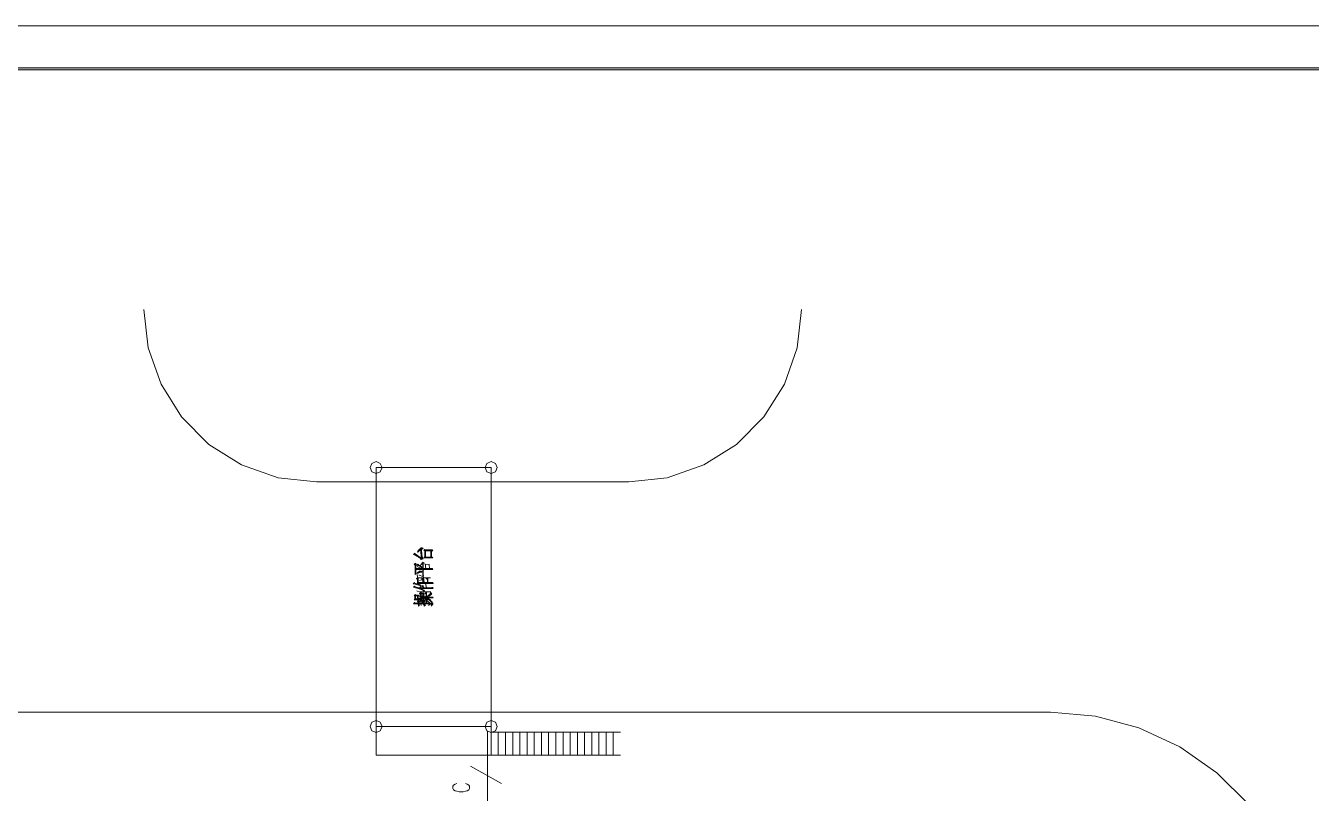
# Model space of a CAD drawing. Header units: millimetres. Extents: x 568 to 3948041, y -25191 to 63890.
# Drawn here: x 3867225 to 3911918, y 37214 to 63890 of the extents above; entities that cross this region are included whole.
import ezdxf

# ---------------------------------------------------------------- set-up
doc = ezdxf.new("R2010")
doc.units = ezdxf.units.MM

msp = doc.modelspace()

# ---------------------------------------------------------------- hatches: boundary and pattern name
h = msp.add_hatch(color=0)
h.dxf.hatch_style = 2
h.paths.add_polyline_path([(3946576, 62425), (3946506, 62355), (3825702, 62355), (3825632, 62425)])
h = msp.add_hatch(color=0)
h.dxf.hatch_style = 2
h.paths.add_polyline_path([(3880974, 45381), (3880963, 45678), (3880943, 45667), (3880887, 45627), (3880852, 45598), (3880843, 45604), (3880874, 45643), (3880919, 45697), (3880933, 45711), (3880949, 45725), (3880978, 45739), (3880992, 45739), (3880997, 45739), (3881011, 45736), (3881022, 45733), (3881031, 45730), (3881042, 45725), (3881042, 45720), (3881036, 45715), (3881031, 45713), (3881017, 45706), (3880992, 45694), (3880981, 45688), (3880982, 45645), (3880991, 45550), (3880998, 45498), (3881006, 45446), (3881028, 45378), (3881042, 45362), (3880969, 45334), (3880968, 45343), (3880951, 45366), (3880935, 45379), (3880920, 45393), (3880866, 45428), (3880827, 45450), (3880788, 45473), (3880726, 45503), (3880702, 45510), (3880753, 45557), (3880756, 45546), (3880770, 45526), (3880782, 45518), (3880795, 45509), (3880892, 45441)])
h = msp.add_hatch(color=0)
h.paths.add_polyline_path([(3881384, 45393), (3881354, 45394), (3881278, 45396), (3881234, 45396), (3881189, 45396), (3881107, 45394), (3881071, 45393), (3881101, 45426), (3881101, 45639), (3881071, 45653), (3881103, 45691), (3881126, 45672), (3881276, 45672), (3881292, 45672), (3881333, 45673), (3881358, 45674), (3881379, 45643), (3881329, 45643), (3881329, 45424), (3881363, 45424)])
h.paths.add_polyline_path([(3881118, 45424), (3881311, 45424), (3881311, 45643), (3881118, 45643)])
h = msp.add_hatch(color=0)
h.dxf.hatch_style = 2
h.paths.add_polyline_path([(3881229, 45025), (3881262, 45025), (3881325, 45026), (3881358, 45027), (3881379, 44992), (3881333, 44993), (3881251, 44994), (3881215, 44994), (3881045, 44994), (3881045, 44834), (3881045, 44821), (3881049, 44796), (3881053, 44786), (3881028, 44767), (3881028, 44994), (3880782, 44994), (3880782, 44880), (3880782, 44866), (3880786, 44842), (3880791, 44830), (3880764, 44812), (3880764, 45146), (3880724, 45175), (3880782, 45215), (3880782, 45025), (3881028, 45025), (3881028, 45175), (3880984, 45205), (3881045, 45248), (3881045, 45025)])
h = msp.add_hatch(color=0)
h.dxf.hatch_style = 2
h.paths.add_polyline_path([(3880811, 45137), (3880858, 45181), (3880858, 45172), (3880884, 45150), (3880911, 45135), (3880936, 45120), (3880987, 45087), (3881010, 45070), (3881004, 45064), (3880953, 45090), (3880857, 45128)])
h = msp.add_hatch(color=0)
h.dxf.hatch_style = 2
h.paths.add_polyline_path([(3881205, 44538), (3881302, 44538), (3881316, 44538), (3881351, 44539), (3881373, 44539), (3881390, 44507), (3881346, 44508), (3881275, 44509), (3881246, 44509), (3880870, 44509), (3880870, 44480), (3880922, 44459), (3881006, 44415), (3881039, 44392), (3881033, 44386), (3880985, 44410), (3880890, 44447), (3880843, 44461), (3880796, 44475), (3880725, 44492), (3880700, 44497), (3880738, 44538), (3880753, 44519), (3880783, 44509), (3880832, 44492), (3880851, 44485), (3880851, 44648), (3880813, 44675), (3880870, 44713), (3880870, 44538), (3881028, 44538), (3881028, 44628), (3880990, 44654), (3881045, 44693), (3881045, 44538), (3881188, 44538), (3881188, 44642), (3881150, 44669), (3881205, 44707)])
h = msp.add_hatch(color=0)
h.dxf.hatch_style = 2
h.paths.add_polyline_path([(3880826, 44855), (3880857, 44884), (3880898, 44919), (3880909, 44925), (3880920, 44930), (3880940, 44935), (3880949, 44935), (3880952, 44935), (3880964, 44933), (3880971, 44932), (3880977, 44930), (3880990, 44923), (3880995, 44917), (3881001, 44912), (3880981, 44901), (3880954, 44896), (3880930, 44890), (3880868, 44867), (3880832, 44849)])
h = msp.add_hatch(color=0)
h.dxf.hatch_style = 2
h.paths.add_polyline_path([(3881264, 44359), (3881294, 44359), (3881344, 44361), (3881367, 44362), (3881390, 44329), (3881343, 44330), (3881262, 44331), (3881229, 44331), (3880952, 44331), (3880992, 44312), (3881063, 44274), (3881091, 44253), (3881086, 44247), (3881052, 44264), (3880980, 44295), (3880941, 44309), (3880902, 44321), (3880835, 44342), (3880805, 44350), (3880776, 44356), (3880725, 44368), (3880702, 44372), (3880738, 44413), (3880756, 44397), (3880807, 44380), (3880886, 44354), (3880914, 44345), (3880940, 44374), (3880957, 44359)])
h = msp.add_hatch(color=0)
h.dxf.hatch_style = 2
h.paths.add_polyline_path([(3881025, 43823), (3880992, 43875), (3881001, 43878), (3881053, 43823), (3881325, 43823), (3881351, 43823), (3881384, 43803), (3881393, 43782), (3881376, 43782), (3881349, 43757), (3881338, 43731), (3881325, 43731), (3881329, 43745), (3881332, 43768), (3881332, 43778), (3881332, 43784), (3881329, 43790), (3881327, 43793), (3881325, 43795), (3881314, 43796), (3881305, 43796), (3881071, 43796), (3881083, 43781), (3881109, 43755), (3881123, 43743), (3881077, 43721), (3881072, 43732), (3881053, 43770), (3881039, 43796), (3880899, 43796), (3880899, 43754), (3880905, 43735), (3880881, 43719), (3880881, 43796), (3880837, 43796), (3880751, 43796), (3880709, 43795), (3880740, 43840), (3880761, 43823), (3880881, 43823), (3880881, 43846), (3880851, 43866), (3880899, 43899), (3880899, 43823)])
h = msp.add_hatch(color=0)
h.paths.add_polyline_path([(3880899, 43938), (3880880, 43939), (3880839, 43940), (3880818, 43940), (3880797, 43940), (3880755, 43939), (3880734, 43938), (3880758, 43967), (3880758, 44073), (3880732, 44091), (3880770, 44118), (3880788, 44102), (3880810, 44102), (3880854, 44103), (3880878, 44103), (3880892, 44075), (3880870, 44075), (3880870, 43967), (3880887, 43967)])
h.paths.add_polyline_path([(3880775, 43967), (3880851, 43967), (3880851, 44075), (3880775, 44075)])
h = msp.add_hatch(color=0)
h.paths.add_polyline_path([(3881091, 44044), (3881071, 44046), (3881028, 44046), (3881006, 44046), (3880985, 44046), (3880941, 44046), (3880919, 44044), (3880940, 44071), (3880940, 44135), (3880913, 44153), (3880949, 44179), (3880966, 44163), (3880997, 44163), (3881049, 44164), (3881071, 44165), (3881082, 44138), (3881060, 44138), (3881060, 44073), (3881080, 44073)])
h.paths.add_polyline_path([(3880957, 44073), (3881042, 44073), (3881042, 44138), (3880957, 44138)])
h = msp.add_hatch(color=0)
h.paths.add_polyline_path([(3881098, 43882), (3881071, 43884), (3881026, 43885), (3881008, 43885), (3880990, 43885), (3880946, 43884), (3880919, 43882), (3880940, 43911), (3880940, 43967), (3880913, 43985), (3880949, 44009), (3880963, 43993), (3880992, 43993), (3881046, 43994), (3881071, 43995), (3881085, 43969), (3881060, 43969), (3881060, 43911), (3881082, 43911)])
h.paths.add_polyline_path([(3880957, 43911), (3881042, 43911), (3881042, 43969), (3880957, 43969)])
h = msp.add_hatch(color=0)
h.dxf.hatch_style = 2
h.paths.add_polyline_path([(3881390, 44003), (3881349, 44005), (3881241, 44005), (3881174, 44005), (3881206, 43990), (3881263, 43952), (3881287, 43929), (3881313, 43907), (3881351, 43859), (3881363, 43834), (3881355, 43829), (3881339, 43853), (3881296, 43896), (3881269, 43916), (3881242, 43935), (3881188, 43967), (3881162, 43979), (3881162, 43905), (3881162, 43892), (3881167, 43867), (3881170, 43856), (3881145, 43837), (3881145, 44005), (3881129, 44005), (3881091, 44005), (3881072, 44003), (3881101, 44049), (3881118, 44032), (3881145, 44032), (3881145, 44137), (3881110, 44161), (3881162, 44198), (3881162, 44046), (3881193, 44064), (3881240, 44100), (3881257, 44118), (3881274, 44137), (3881297, 44176), (3881302, 44198), (3881314, 44198), (3881316, 44179), (3881330, 44158), (3881343, 44155), (3881329, 44135), (3881292, 44102), (3881270, 44088), (3881248, 44075), (3881194, 44049), (3881162, 44037), (3881162, 44032), (3881243, 44032), (3881346, 44033), (3881370, 44034)])

# ---------------------------------------------------------------- linework, layer by layer
at = {"color": 0, "lineweight": 0}
for points in [[(3821918, -25191), (3821918, 63890), (3948041, 63890), (3948041, -25191)], [(3946576, 62425), (3946506, 62355), (3825702, 62355), (3825632, 62425)], [(3879196, 48532), (3879257, 48680), (3879405, 48741), (3879553, 48680), (3879615, 48532), (3879553, 48384), (3879405, 48322), (3879257, 48384)], [(3883194, 48532), (3883256, 48680), (3883404, 48741), (3883552, 48680), (3883614, 48532), (3883552, 48384), (3883404, 48322), (3883256, 48384)], [(3880974, 45381), (3880963, 45678), (3880943, 45667), (3880887, 45627), (3880852, 45598), (3880843, 45604), (3880874, 45643), (3880919, 45697), (3880933, 45711), (3880949, 45725), (3880978, 45739), (3880992, 45739), (3880997, 45739), (3881011, 45736), (3881022, 45733), (3881031, 45730), (3881042, 45725), (3881042, 45720), (3881036, 45715), (3881031, 45713), (3881017, 45706), (3880992, 45694), (3880981, 45688), (3880982, 45645), (3880991, 45550), (3880998, 45498), (3881006, 45446), (3881028, 45378), (3881042, 45362), (3880969, 45334), (3880968, 45343), (3880951, 45366), (3880935, 45379), (3880920, 45393), (3880866, 45428), (3880827, 45450), (3880788, 45473), (3880726, 45503), (3880702, 45510), (3880753, 45557), (3880756, 45546), (3880770, 45526), (3880782, 45518), (3880795, 45509), (3880892, 45441)], [(3881384, 45393), (3881354, 45394), (3881278, 45396), (3881234, 45396), (3881189, 45396), (3881107, 45394), (3881071, 45393), (3881101, 45426), (3881101, 45639), (3881071, 45653), (3881103, 45691), (3881126, 45672), (3881276, 45672), (3881292, 45672), (3881333, 45673), (3881358, 45674), (3881379, 45643), (3881329, 45643), (3881329, 45424), (3881363, 45424)], [(3881118, 45424), (3881311, 45424), (3881311, 45643), (3881118, 45643)], [(3881229, 45025), (3881262, 45025), (3881325, 45026), (3881358, 45027), (3881379, 44992), (3881333, 44993), (3881251, 44994), (3881215, 44994), (3881045, 44994), (3881045, 44834), (3881045, 44821), (3881049, 44796), (3881053, 44786), (3881028, 44767), (3881028, 44994), (3880782, 44994), (3880782, 44880), (3880782, 44866), (3880786, 44842), (3880791, 44830), (3880764, 44812), (3880764, 45146), (3880724, 45175), (3880782, 45215), (3880782, 45025), (3881028, 45025), (3881028, 45175), (3880984, 45205), (3881045, 45248), (3881045, 45025)], [(3880811, 45137), (3880858, 45181), (3880858, 45172), (3880884, 45150), (3880911, 45135), (3880936, 45120), (3880987, 45087), (3881010, 45070), (3881004, 45064), (3880953, 45090), (3880857, 45128)], [(3881205, 44538), (3881302, 44538), (3881316, 44538), (3881351, 44539), (3881373, 44539), (3881390, 44507), (3881346, 44508), (3881275, 44509), (3881246, 44509), (3880870, 44509), (3880870, 44480), (3880922, 44459), (3881006, 44415), (3881039, 44392), (3881033, 44386), (3880985, 44410), (3880890, 44447), (3880843, 44461), (3880796, 44475), (3880725, 44492), (3880700, 44497), (3880738, 44538), (3880753, 44519), (3880783, 44509), (3880832, 44492), (3880851, 44485), (3880851, 44648), (3880813, 44675), (3880870, 44713), (3880870, 44538), (3881028, 44538), (3881028, 44628), (3880990, 44654), (3881045, 44693), (3881045, 44538), (3881188, 44538), (3881188, 44642), (3881150, 44669), (3881205, 44707)], [(3880826, 44855), (3880857, 44884), (3880898, 44919), (3880909, 44925), (3880920, 44930), (3880940, 44935), (3880949, 44935), (3880952, 44935), (3880964, 44933), (3880971, 44932), (3880977, 44930), (3880990, 44923), (3880995, 44917), (3881001, 44912), (3880981, 44901), (3880954, 44896), (3880930, 44890), (3880868, 44867), (3880832, 44849)], [(3881264, 44359), (3881294, 44359), (3881344, 44361), (3881367, 44362), (3881390, 44329), (3881343, 44330), (3881262, 44331), (3881229, 44331), (3880952, 44331), (3880992, 44312), (3881063, 44274), (3881091, 44253), (3881086, 44247), (3881052, 44264), (3880980, 44295), (3880941, 44309), (3880902, 44321), (3880835, 44342), (3880805, 44350), (3880776, 44356), (3880725, 44368), (3880702, 44372), (3880738, 44413), (3880756, 44397), (3880807, 44380), (3880886, 44354), (3880914, 44345), (3880940, 44374), (3880957, 44359)], [(3881025, 43823), (3880992, 43875), (3881001, 43878), (3881053, 43823), (3881325, 43823), (3881351, 43823), (3881384, 43803), (3881393, 43782), (3881376, 43782), (3881349, 43757), (3881338, 43731), (3881325, 43731), (3881329, 43745), (3881332, 43768), (3881332, 43778), (3881332, 43784), (3881329, 43790), (3881327, 43793), (3881325, 43795), (3881314, 43796), (3881305, 43796), (3881071, 43796), (3881083, 43781), (3881109, 43755), (3881123, 43743), (3881077, 43721), (3881072, 43732), (3881053, 43770), (3881039, 43796), (3880899, 43796), (3880899, 43754), (3880905, 43735), (3880881, 43719), (3880881, 43796), (3880837, 43796), (3880751, 43796), (3880709, 43795), (3880740, 43840), (3880761, 43823), (3880881, 43823), (3880881, 43846), (3880851, 43866), (3880899, 43899), (3880899, 43823)], [(3880899, 43938), (3880880, 43939), (3880839, 43940), (3880818, 43940), (3880797, 43940), (3880755, 43939), (3880734, 43938), (3880758, 43967), (3880758, 44073), (3880732, 44091), (3880770, 44118), (3880788, 44102), (3880810, 44102), (3880854, 44103), (3880878, 44103), (3880892, 44075), (3880870, 44075), (3880870, 43967), (3880887, 43967)], [(3880775, 43967), (3880851, 43967), (3880851, 44075), (3880775, 44075)], [(3881091, 44044), (3881071, 44046), (3881028, 44046), (3881006, 44046), (3880985, 44046), (3880941, 44046), (3880919, 44044), (3880940, 44071), (3880940, 44135), (3880913, 44153), (3880949, 44179), (3880966, 44163), (3880997, 44163), (3881049, 44164), (3881071, 44165), (3881082, 44138), (3881060, 44138), (3881060, 44073), (3881080, 44073)], [(3881098, 43882), (3881071, 43884), (3881026, 43885), (3881008, 43885), (3880990, 43885), (3880946, 43884), (3880919, 43882), (3880940, 43911), (3880940, 43967), (3880913, 43985), (3880949, 44009), (3880963, 43993), (3880992, 43993), (3881046, 43994), (3881071, 43995), (3881085, 43969), (3881060, 43969), (3881060, 43911), (3881082, 43911)], [(3880957, 44073), (3881042, 44073), (3881042, 44138), (3880957, 44138)], [(3880957, 43911), (3881042, 43911), (3881042, 43969), (3880957, 43969)], [(3881390, 44003), (3881349, 44005), (3881241, 44005), (3881174, 44005), (3881206, 43990), (3881263, 43952), (3881287, 43929), (3881313, 43907), (3881351, 43859), (3881363, 43834), (3881355, 43829), (3881339, 43853), (3881296, 43896), (3881269, 43916), (3881242, 43935), (3881188, 43967), (3881162, 43979), (3881162, 43905), (3881162, 43892), (3881167, 43867), (3881170, 43856), (3881145, 43837), (3881145, 44005), (3881129, 44005), (3881091, 44005), (3881072, 44003), (3881101, 44049), (3881118, 44032), (3881145, 44032), (3881145, 44137), (3881110, 44161), (3881162, 44198), (3881162, 44046), (3881193, 44064), (3881240, 44100), (3881257, 44118), (3881274, 44137), (3881297, 44176), (3881302, 44198), (3881314, 44198), (3881316, 44179), (3881330, 44158), (3881343, 44155), (3881329, 44135), (3881292, 44102), (3881270, 44088), (3881248, 44075), (3881194, 44049), (3881162, 44037), (3881162, 44032), (3881243, 44032), (3881346, 44033), (3881370, 44034)], [(3879196, 39533), (3879257, 39682), (3879405, 39743), (3879553, 39682), (3879615, 39533), (3879553, 39385), (3879405, 39324), (3879257, 39385)], [(3879196, 39533), (3879257, 39682), (3879405, 39743), (3879553, 39682), (3879615, 39533), (3879553, 39385), (3879405, 39324), (3879257, 39385)], [(3883194, 39533), (3883256, 39682), (3883404, 39743), (3883552, 39682), (3883614, 39533), (3883552, 39385), (3883404, 39324), (3883256, 39385)], [(3883194, 39533), (3883256, 39682), (3883404, 39743), (3883552, 39682), (3883614, 39533), (3883552, 39385), (3883404, 39324), (3883256, 39385)]]:
    msp.add_lwpolyline(points, close=True, dxfattribs=at)
for points in [[(3871334, 54030), (3871484, 52695), (3871928, 51428), (3872643, 50291), (3873593, 49340), (3874730, 48626), (3875998, 48182), (3877333, 48032)], [(3888195, 48032), (3889530, 48182), (3890798, 48626), (3891935, 49340), (3892885, 50291), (3893600, 51428), (3894044, 52695), (3894194, 54030)], [(3879405, 38534), (3879405, 48532)], [(3879405, 48532), (3883404, 48532)], [(3883404, 48532), (3883404, 38534)], [(3877333, 48032), (3888195, 48032)], [(3880833, 45093), (3880857, 45089), (3880908, 45064), (3880971, 45033), (3881002, 45011), (3881050, 44982), (3881053, 44969), (3881038, 45058), (3881018, 45193)], [(3880931, 45121), (3881025, 45206), (3881045, 45218), (3881061, 45225), (3881077, 45228)], [(3881093, 45007), (3881136, 45014), (3881297, 45020), (3881262, 45017), (3881254, 45171), (3881254, 45155), (3881101, 45178), (3881117, 45184), (3881132, 45017)], [(3880868, 44582), (3880833, 44818), (3880829, 44809), (3880837, 44787)], [(3880853, 44702), (3881238, 44705), (3881301, 44702), (3881274, 44699), (3881242, 44702)], [(3880892, 44799), (3880920, 44799), (3881018, 44752)], [(3881081, 44535), (3881030, 44865), (3881025, 44849), (3881038, 44827)], [(3880817, 44343), (3880848, 44340), (3880927, 44315), (3880974, 44296), (3881022, 44274), (3881053, 44258), (3881077, 44239)], [(3880920, 44604), (3880982, 44632), (3881010, 44636)], [(3880971, 44305), (3880967, 44337), (3880927, 44478), (3880924, 44469), (3880935, 44444)], [(3880974, 44331), (3881187, 44334), (3881266, 44337), (3881317, 44334), (3881290, 44331), (3881238, 44334)], [(3881061, 44349), (3881034, 44444)], [(3881160, 44353), (3881132, 44466), (3881128, 44453), (3881140, 44437)], [(3880821, 44245), (3880848, 44242), (3880904, 44220), (3880963, 44192), (3881002, 44169), (3881034, 44150), (3881061, 44131), (3881069, 44122)], [(3880825, 43789), (3880848, 43804), (3880841, 43798), (3881262, 43795), (3881278, 43792), (3881281, 43786), (3881223, 43745), (3881278, 43789)], [(3880833, 43886), (3880868, 43896), (3880959, 43896), (3880939, 43896), (3880924, 43990), (3880927, 43981), (3880837, 43990), (3880848, 43993), (3880868, 43892)], [(3880931, 44211), (3881305, 44217), (3881270, 44211), (3881234, 44217)], [(3880971, 43738), (3880951, 43842)], [(3880974, 43955), (3880994, 43955), (3881073, 43955), (3881061, 43955), (3881050, 44018), (3881050, 44012), (3880967, 44021), (3880982, 44025), (3880994, 43955)], [(3880982, 43855), (3881006, 43858), (3881093, 43858), (3881073, 43858), (3881057, 43924), (3881057, 43911), (3880978, 43921), (3880994, 43927), (3881006, 43858)], [(3881112, 43726), (3881030, 43833)], [(3881097, 43933), (3881104, 43936), (3881305, 43933), (3881285, 43930), (3881258, 43933)], [(3881144, 43836), (3881148, 43842), (3881117, 44037), (3881117, 44028), (3881120, 44009)], [(3881136, 43946), (3881246, 44018), (3881250, 44069), (3881242, 44018), (3881223, 44003)], [(3881136, 43924), (3881191, 43896), (3881227, 43867), (3881250, 43845), (3881278, 43817)], [(3902850, 40033), (3848361, 40033)], [(3911848, 31036), (3911712, 32598), (3911305, 34113), (3910643, 35534), (3909743, 36820), (3908634, 37928), (3907349, 38828), (3905928, 39491), (3904413, 39897), (3902850, 40033)], [(3879405, 39533), (3883404, 39533)], [(3879405, 39533), (3883404, 39533)], [(3883277, 39368), (3883277, 38158)], [(3887903, 39334), (3883404, 39334)], [(3887903, 39334), (3883404, 39334)], [(3883654, 38534), (3883654, 39334)], [(3883654, 38534), (3883654, 39334)], [(3883904, 38534), (3883904, 39334)], [(3883904, 38534), (3883904, 39334)], [(3884154, 38534), (3884154, 39334)], [(3884154, 38534), (3884154, 39334)], [(3884404, 38534), (3884404, 39334)], [(3884404, 38534), (3884404, 39334)], [(3884654, 38534), (3884654, 39334)], [(3884654, 38534), (3884654, 39334)], [(3884904, 38534), (3884904, 39334)], [(3884904, 38534), (3884904, 39334)], [(3885154, 38534), (3885154, 39334)], [(3885154, 38534), (3885154, 39334)], [(3885404, 38534), (3885404, 39334)], [(3885404, 38534), (3885404, 39334)], [(3885654, 38534), (3885654, 39334)], [(3885654, 38534), (3885654, 39334)], [(3885904, 38534), (3885904, 39334)], [(3885904, 38534), (3885904, 39334)], [(3886154, 38534), (3886154, 39334)], [(3886154, 38534), (3886154, 39334)], [(3886404, 38534), (3886404, 39334)], [(3886404, 38534), (3886404, 39334)], [(3886654, 38534), (3886654, 39334)], [(3886654, 38534), (3886654, 39334)], [(3886904, 38534), (3886904, 39334)], [(3886904, 38534), (3886904, 39334)], [(3887154, 38534), (3887154, 39334)], [(3887154, 38534), (3887154, 39334)], [(3887403, 38534), (3887403, 39334)], [(3887403, 38534), (3887403, 39334)], [(3887653, 38534), (3887653, 39334)], [(3887653, 38534), (3887653, 39334)], [(3883404, 38534), (3879405, 38534)], [(3883404, 38534), (3879405, 38534)], [(3887903, 38534), (3883404, 38534)], [(3887903, 38534), (3883404, 38534)], [(3883760, 37559), (3882693, 38158)], [(3883277, 38158), (3883277, 36409)], [(3882213, 37553), (3882157, 37534), (3882102, 37495), (3882075, 37456), (3882075, 37379), (3882102, 37339), (3882157, 37301), (3882213, 37282), (3882296, 37262), (3882435, 37262), (3882518, 37282), (3882573, 37301), (3882628, 37339), (3882656, 37379), (3882656, 37456), (3882628, 37495), (3882573, 37534), (3882518, 37553)]]:
    msp.add_lwpolyline(points, dxfattribs=at)

doc.saveas('drawing.dxf')
